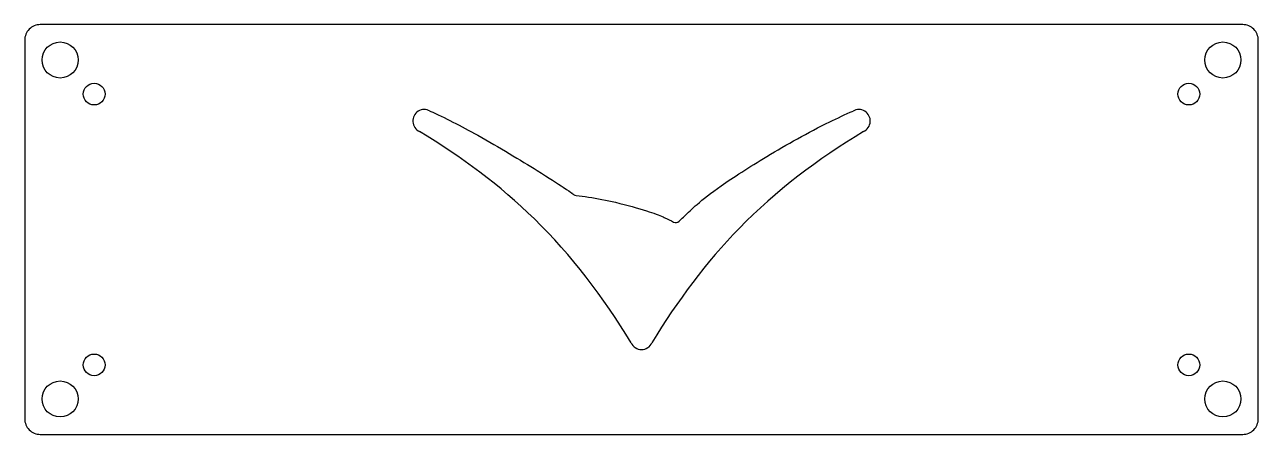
# Model space of a CAD drawing. Header units: millimetres. Extents: x 1 to 285, y 7 to 101.
import ezdxf

# ---------------------------------------------------------------- set-up
doc = ezdxf.new("R2010")
doc.units = ezdxf.units.MM
doc.layers.get('0').update_dxf_attribs({"linetype": 'CONTINUOUS'})

msp = doc.modelspace()

# ---------------------------------------------------------------- linework, layer by layer
msp.add_lwpolyline([(0.9, 10.61, 0.414214), (4.5, 7.01), (281.25, 7.01, 0.414214), (284.85, 10.61), (284.85, 97.83, 0.414214), (281.25, 101.43), (4.5, 101.43, 0.414214), (0.9, 97.83)], format="xyb", close=True)
for centre, radius in [((9.05, 93.28), 4.15), ((276.7, 93.28), 4.15), ((16.9, 85.43), 2.5), ((268.85, 85.43), 2.5), ((16.9, 23.01), 2.5), ((268.85, 23.01), 2.5), ((9.05, 15.16), 4.15), ((276.7, 15.16), 4.15)]:
    msp.add_circle(centre, radius)
for centre, radius, start, end in [((92.88, 79.22), 2.65, 60.1802, 245.1637), ((192.88, 79.22), 2.65, -65.1641, 119.8202), ((127.94, 63.13), 1.1, 231.3156, 264.1694), ((150.76, 56.91), 1.1, 243.2754, 314.0516), ((142.88, 29.22), 2.65, 204.8363, 335.1637)]:
    msp.add_arc(centre, radius, start, end)
for points, knots in [([(94.19, 81.52), (97.52, 80.06), (101.3, 78.1), (105.19, 75.93), (110.07, 73.2), (115.06, 70.17), (118.86, 67.8), (121.53, 66.13), (123.59, 64.8), (124.88, 63.95), (126.01, 63.21), (126.53, 62.85), (126.78, 62.65), (126.8, 62.64), (126.82, 62.62), (126.84, 62.61), (127.02, 62.47), (127.08, 62.4), (127.25, 62.27)], [0.0001622, 0.0001622, 0.0001622, 0.0001622, 0.2182584, 0.2182584, 0.2182584, 0.4919285, 0.4919285, 0.4919285, 0.6841236, 0.6841236, 0.6841236, 0.8516669, 0.8516669, 0.8516669, 0.8654487, 0.8654487, 0.8654487, 1.0000939, 1.0000939, 1.0000939, 1.0000939]), ([(151.53, 56.12), (151.86, 56.45), (152.19, 56.77), (152.51, 57.08), (153.54, 58.09), (154.53, 59.02), (155.65, 60), (157.09, 61.24), (158.82, 62.6), (161.21, 64.28), (163.97, 66.21), (167.6, 68.57), (171.75, 71.07), (176.23, 73.77), (181.26, 76.59), (186.19, 79.01), (187.99, 79.9), (189.79, 80.74), (191.56, 81.52)], [-0.9999754, -0.9999754, -0.9999754, -0.9999754, -0.9503518, -0.9503518, -0.9503518, -0.790301, -0.790301, -0.790301, -0.5855766, -0.5855766, -0.5855766, -0.349286, -0.349286, -0.349286, -0.093742, -0.093742, -0.093742, -0.000131, -0.000131, -0.000131, -0.000131]), ([(140.47, 28.1), (134.08, 38.67), (126.78, 48.31), (118.21, 56.67), (110.35, 64.34), (101.44, 70.96), (91.76, 76.81)], [-0.992131, -0.992131, -0.992131, -0.992131, -0.4785524, -0.4785524, -0.4785524, -0.007869, -0.007869, -0.007869, -0.007869]), ([(193.99, 76.81), (183.43, 70.43), (173.78, 63.13), (165.42, 54.55), (157.75, 46.69), (151.13, 37.78), (145.28, 28.1)], [0.0078693, 0.0078693, 0.0078693, 0.0078693, 0.5214476, 0.5214476, 0.5214476, 0.992131, 0.992131, 0.992131, 0.992131]), ([(127.82, 62.03), (128.75, 61.94), (129.7, 61.83), (130.66, 61.68), (132.72, 61.38), (134.84, 60.95), (136.87, 60.48), (139.61, 59.84), (142.13, 59.12), (144.02, 58.52), (145.74, 57.98), (146.92, 57.53), (147.88, 57.11), (148.01, 57.05), (148.14, 56.99), (148.27, 56.93), (148.94, 56.62), (149.56, 56.3), (150.27, 55.93)], [0.0000177, 0.0000177, 0.0000177, 0.0000177, 0.0905869, 0.0905869, 0.0905869, 0.2861911, 0.2861911, 0.2861911, 0.5516235, 0.5516235, 0.5516235, 0.7921265, 0.7921265, 0.7921265, 0.8251111, 0.8251111, 0.8251111, 0.9999012, 0.9999012, 0.9999012, 0.9999012])]:
    msp.add_open_spline(points, degree=3, knots=knots)

doc.saveas('drawing.dxf')
